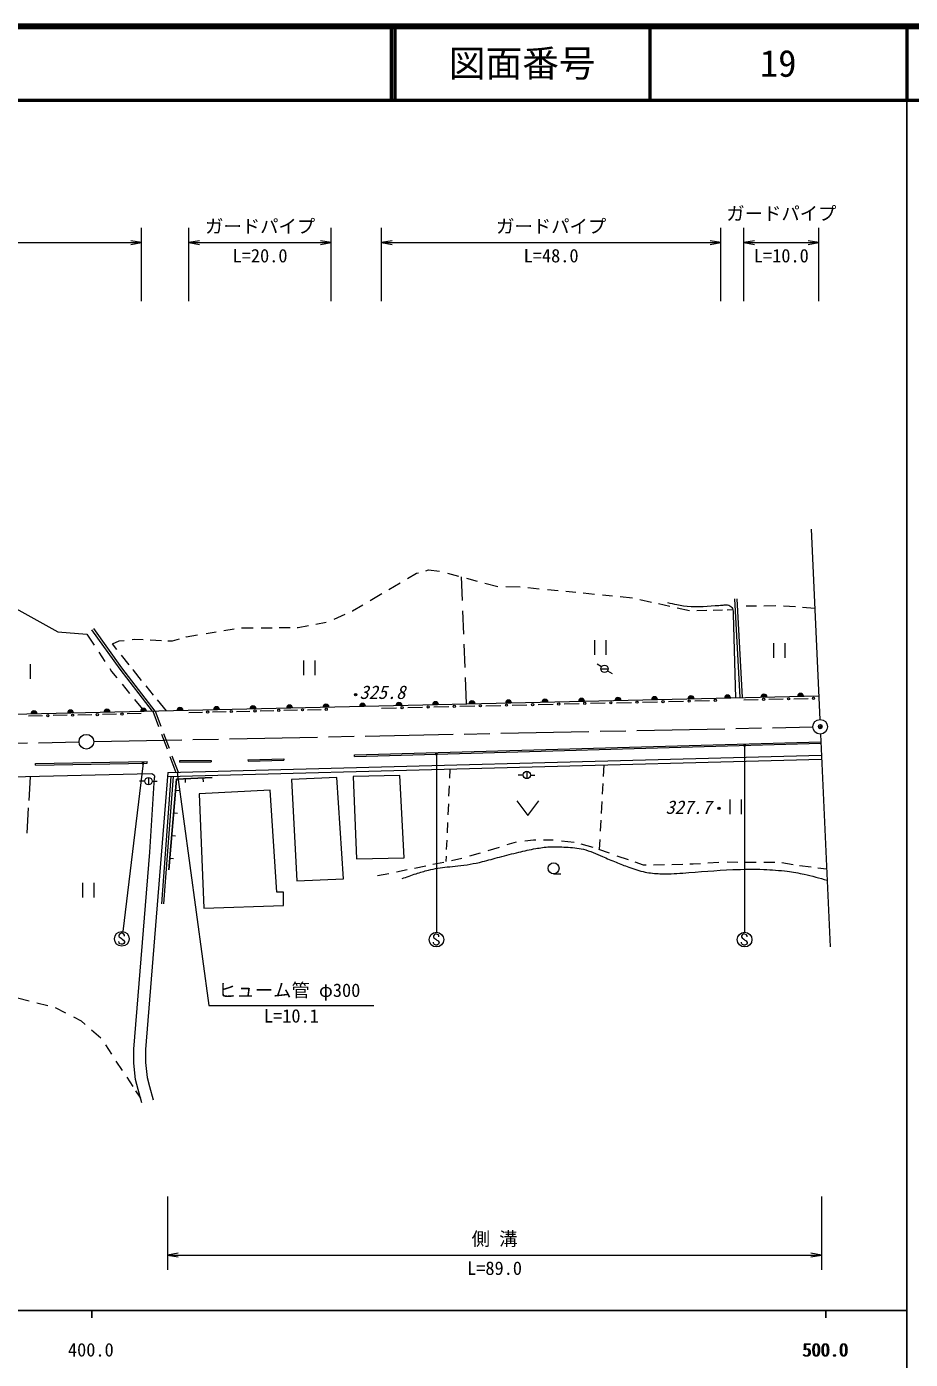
# Model space of a CAD drawing. Units: millimetres, scale not verified. Extents: x 40000 to 680000, y 20000 to 380000.
# Drawn here: x 459101 to 579500, y 198357 to 380000 of the extents above; entities that cross this region are included whole.
import ezdxf
from ezdxf.enums import TextEntityAlignment as Align

# ---------------------------------------------------------------- set-up
doc = ezdxf.new("R2010")
doc.units = ezdxf.units.MM
doc.header["$LTSCALE"] = 1000
doc.header["$PDMODE"] = 32
doc.header["$PDSIZE"] = 500
doc.linetypes.add('CHAIN', pattern=[18.5, 12, -1.5, 3.5, -1.5])
for name, color, linetype, lineweight in [('M-BGD', 7, 'Continuous', 13), ('M-BMK', 2, 'CHAIN', 13), ('M-BMK-SRVR', 3, 'Continuous', 13), ('M-STR-HTXT', 7, 'Continuous', 13), ('M-STR-STR3', 7, 'Continuous', 13), ('M-STR-STRC', 7, 'Continuous', 13), ('M-TTL', 2, 'Continuous', 140), ('M-TTL-BAND', 7, 'Continuous', 25), ('M-TTL-LINE', 7, 'Continuous', 50)]:
    doc.layers.add(name, color=color, linetype=linetype, lineweight=lineweight)
doc.layers.add('M-OTRS', color=6, linetype='Continuous')
doc.layers.add('M-TTL-TXT', color=7, linetype='Continuous')
doc.styles.add('ＭＳ ゴシック', font='')
doc.styles.get('ＭＳ ゴシック').set_extended_font_data('MS Gothic')

# ---------------------------------------------------------------- blocks, each defined once
blk = doc.blocks.new('open_arrow')
at = {"color": 0, "linetype": 'Continuous', "lineweight": -2}
blk.add_lwpolyline([(7.5, 1.25), (0, 0), (7.5, -1.25)], dxfattribs=at)
blk = doc.blocks.new('filled_dot')
at = {"color": 0, "linetype": 'Continuous', "lineweight": -2, "const_width": 1.25}
blk.add_lwpolyline([(-0.625, 0, 1), (0.625, 0, 1)], format="xyb", close=True, dxfattribs=at)

msp = doc.modelspace()

# ---------------------------------------------------------------- linework, layer by layer
at = {"layer": 'M-BGD'}
for p, q in [((510973, 304771), (512198, 305490)), ((512198, 305490), (512466, 305563)), ((513493, 305846), (513856, 305945)), ((513856, 305945), (515328, 305767)), ((516423, 305522), (517935, 305117)), ((508463, 303297), (509968, 304181)), ((518320, 305014), (518442, 301800)), ((519018, 304827), (520466, 304439)), ((521547, 304149), (523276, 303686)), ((524397, 303673), (526355, 303650)), ((527391, 303548), (528941, 303397)), ((505917, 301803), (507500, 302732)), ((530069, 303287), (531510, 303146)), ((532549, 303044), (533941, 302908)), ((534942, 302810), (536464, 302662)), ((537573, 302553), (538928, 302421)), ((539943, 302322), (541641, 302156)), ((542636, 301934), (544253, 301574)), ((556316, 288544), (555587, 302005)), ((556617, 288551), (555887, 302021)), ((456416, 301391), (463330, 297503)), ((500982, 299225), (502505, 299927)), ((503458, 300365), (503507, 300388)), ((503507, 300388), (504915, 301215)), ((518495, 300400), (518616, 297212)), ((545175, 301369), (546752, 301018)), ((547729, 300801), (549421, 300425)), ((550423, 300445), (551770, 300473)), ((552628, 300490), (553900, 300516)), ((554525, 300529), (555345, 300546)), ((555360, 299944), (555660, 288529)), ((557117, 301042), (558532, 301063)), ((559537, 301078), (561180, 301103)), ((562212, 301070), (563833, 300949)), ((564810, 300876), (566483, 300751)), ((472060, 292627), (468233, 297983)), ((485959, 297696), (487361, 297937)), ((488356, 298042), (489950, 298056)), ((491068, 298066), (492557, 298079)), ((493525, 298088), (494985, 298101)), ((495952, 298110), (496073, 298111)), ((496073, 298111), (497482, 298374)), ((498521, 298568), (499909, 298828)), ((463330, 297503), (467296, 297216)), ((467296, 297216), (468307, 295689)), ((471819, 292448), (467989, 297809)), ((470784, 295888), (471713, 296271)), ((471713, 296271), (472391, 296350)), ((473479, 296477), (473736, 296507)), ((473736, 296507), (474983, 296451)), ((475935, 296408), (477494, 296337)), ((478332, 296299), (478965, 296271)), ((478965, 296271), (479929, 296551)), ((480770, 296796), (480841, 296817)), ((480841, 296817), (482395, 297084)), ((483538, 297280), (484931, 297520)), ((536495, 294377), (536495, 296377)), ((537995, 296377), (537995, 294377)), ((468935, 294738), (469772, 293473)), ((471407, 295103), (470784, 295888)), ((473066, 293010), (472012, 294340)), ((518669, 295812), (518788, 292653)), ((560915, 293980), (560915, 295980)), ((562415, 295980), (562415, 293980)), ((459562, 293116), (459562, 291116)), ((470418, 292497), (470661, 292129)), ((476242, 286710), (471819, 292448)), ((476615, 286719), (472060, 292627)), ((496881, 291593), (496881, 293593)), ((498381, 293593), (498381, 291593)), ((537403, 292760), (536846, 293129)), ((537323, 292476), (538323, 292476)), ((470661, 292129), (471372, 291260)), ((473645, 292280), (473552, 292397)), ((474769, 290899), (473645, 292280)), ((518840, 291287), (518976, 287689)), ((538243, 292210), (538868, 291821)), ((472096, 290375), (473122, 289120)), ((476397, 288899), (475366, 290165)), ((437729, 285828), (567022, 288790)), ((473809, 288279), (475114, 286684)), ((478144, 286754), (476931, 288243)), ((507461, 287125), (509493, 287172)), ((511017, 287207), (513048, 287253)), ((514572, 287288), (516604, 287335)), ((518127, 287369), (520159, 287416)), ((521683, 287451), (523714, 287497)), ((525238, 287532), (527270, 287579)), ((528793, 287614), (530825, 287660)), ((532349, 287695), (534380, 287742)), ((535904, 287777), (537936, 287823)), ((539459, 287858), (541491, 287905)), ((543015, 287940), (545046, 287986)), ((546570, 288021), (548602, 288068)), ((550125, 288103), (552157, 288149)), ((556836, 288256), (558779, 288297)), ((560236, 288327), (562179, 288367)), ((563636, 288398), (565579, 288438)), ((461271, 286067), (459349, 286023)), ((464633, 286144), (462712, 286100)), ((467995, 286221), (466074, 286177)), ((471358, 286298), (469436, 286254)), ((474720, 286375), (472799, 286331)), ((476297, 286711), (477078, 284621)), ((476615, 286719), (477386, 284652)), ((481210, 286524), (483058, 286566)), ((484443, 286598), (486291, 286640)), ((487676, 286672), (489524, 286714)), ((490909, 286746), (492757, 286788)), ((494142, 286820), (495990, 286862)), ((497375, 286894), (499223, 286936)), ((477474, 283560), (478225, 281549)), ((477750, 283680), (478511, 281641)), ((503754, 280740), (567304, 282535)), ((503759, 280540), (567313, 282335)), ((460311, 279563), (475529, 279821)), ((475533, 279621), (475529, 279821)), ((478303, 277783), (567411, 280161)), ((478348, 278334), (567386, 280710)), ((478606, 280528), (479415, 278363)), ((478896, 280611), (479732, 278371)), ((479954, 279957), (484229, 279993)), ((479955, 279764), (479954, 279957)), ((479955, 279764), (484231, 279793)), ((484229, 279993), (484231, 279793)), ((489254, 280080), (494135, 280223)), ((489254, 280080), (489260, 279880)), ((489260, 279880), (494141, 280023)), ((494135, 280223), (494141, 280023)), ((503759, 280540), (503754, 280740)), ((418478, 276825), (476049, 278216)), ((460315, 279363), (460311, 279563)), ((460315, 279363), (475533, 279621)), ((478348, 278334), (475285, 240573)), ((476049, 278216), (476238, 278183)), ((476238, 278183), (476455, 277993)), ((476455, 277993), (476509, 277871)), ((509950, 277940), (503581, 277798)), ((510544, 266723), (509950, 277940)), ((516761, 278809), (516707, 277589)), ((526743, 278000), (526055, 278000)), ((527246, 278505), (527246, 277505)), ((527743, 278000), (528345, 278000)), ((537733, 279369), (537649, 277804)), ((459567, 277758), (459383, 274529)), ((475213, 277160), (474466, 277160)), ((475709, 277663), (475709, 276663)), ((475864, 267500), (476524, 277665)), ((476213, 277160), (476897, 277167)), ((476509, 277871), (476524, 277665)), ((478754, 277795), (477467, 260451)), ((479055, 277803), (477767, 260432)), ((479527, 277432), (478487, 265074)), ((478487, 265074), (479527, 277432)), ((484369, 277640), (479527, 277432)), ((479527, 277432), (484369, 277640)), ((480759, 276985), (480738, 277484)), ((483180, 277089), (483159, 277588)), ((501347, 277679), (495191, 277394)), ((495191, 277394), (495904, 263586)), ((502274, 263871), (501347, 277679)), ((503581, 277798), (504056, 266556)), ((516661, 276537), (516598, 275112)), ((537598, 276842), (537520, 275400)), ((479895, 275845), (479397, 275887)), ((492297, 275949), (482583, 275416)), ((482583, 275416), (483240, 259846)), ((493200, 262042), (492297, 275949)), ((525881, 274502), (527381, 272502)), ((527381, 272502), (528881, 274502)), ((537467, 274400), (537379, 272762)), ((554962, 272680), (554962, 274680)), ((556462, 274680), (556462, 272680)), ((459326, 273527), (459130, 270079)), ((479635, 272756), (479137, 272798)), ((516553, 274094), (516486, 272580)), ((516440, 271540), (516378, 270121)), ((537329, 271827), (537249, 270346)), ((479375, 269666), (478877, 269708)), ((516334, 269126), (516278, 267865)), ((524586, 268512), (525826, 268885)), ((526965, 269021), (528142, 269161)), ((528142, 269161), (528471, 269161)), ((529539, 269161), (530816, 269161)), ((531980, 269038), (533683, 268858)), ((537189, 269230), (537116, 267853)), ((473684, 240630), (475864, 267500)), ((519496, 266979), (520947, 267416)), ((521981, 267727), (523511, 268188)), ((534617, 268602), (536226, 268162)), ((537030, 267883), (538468, 267375)), ((479115, 266577), (478617, 266619)), ((504056, 266556), (510544, 266723)), ((511954, 265321), (513495, 265639)), ((514444, 265834), (515939, 266142)), ((516238, 266940), (516205, 266197)), ((516973, 266356), (518411, 266652)), ((539526, 267001), (541037, 266466)), ((541942, 266146), (543083, 265743)), ((543083, 265743), (543496, 265751)), ((544492, 265771), (546016, 265802)), ((546983, 265821), (548510, 265852)), ((549478, 265872), (549919, 265881)), ((549919, 265881), (550902, 265951)), ((551913, 266024), (553430, 266133)), ((554523, 266151), (555990, 266141)), ((556885, 266135), (558516, 266123)), ((559548, 266116), (561035, 266106)), ((562003, 266059), (563534, 265806)), ((564419, 265660), (565976, 265474)), ((566882, 265365), (568084, 265221)), ((495904, 263586), (502274, 263871)), ((506916, 264282), (508453, 264599)), ((509469, 264808), (510960, 265116)), ((530892, 264540), (531892, 264540)), ((466733, 261286), (466733, 263286)), ((468233, 263286), (468233, 261286)), ((494113, 262044), (493200, 262042)), ((494113, 260202), (494113, 262044)), ((483240, 259846), (494113, 260202)), ((457854, 247616), (459448, 247214)), ((460485, 246952), (461972, 246578)), ((463004, 246317), (464392, 245592)), ((465461, 245032), (466513, 244482)), ((466513, 244482), (467071, 244002)), ((467936, 243260), (469184, 242188)), ((469832, 241204), (470665, 239938)), ((473703, 238725), (473684, 240630)), ((475285, 240573), (475303, 238823)), ((471270, 239019), (472113, 237738)), ((473951, 236516), (473703, 238725)), ((475303, 238823), (475530, 236792)), ((472730, 236801), (473561, 235539)), ((474278, 235148), (473951, 236516)), ((475530, 236792), (475828, 235550)), ((473951, 234946), (474617, 233934)), ((474794, 233300), (474278, 235148)), ((475828, 235550), (476335, 233730))]:
    msp.add_line(p, q, dxfattribs=at)
for centre, radius in [((537823, 292476), 500), ((503916, 288965), 150), ((503916, 288965), 100), ((496683, 286878), 150), ((499916, 286952), 150), ((510255, 287189), 150), ((513810, 287271), 150), ((517365, 287352), 150), ((520921, 287433), 150), ((524476, 287515), 150), ((528031, 287596), 150), ((531587, 287678), 150), ((535142, 287759), 150), ((538697, 287841), 150), ((542253, 287922), 150), ((545808, 288004), 150), ((549364, 288085), 150), ((552919, 288167), 150), ((559508, 288312), 150), ((562908, 288383), 150), ((566308, 288453), 150), ((461991, 286083), 150), ((465354, 286160), 150), ((468716, 286237), 150), ((472078, 286314), 150), ((483751, 286582), 150), ((486984, 286656), 150), ((490217, 286730), 150), ((493450, 286804), 150), ((527246, 278005), 500), ((475709, 277163), 500), ((553424, 273449), 150), ((553424, 273449), 100), ((530892, 265290), 750)]:
    msp.add_circle(centre, radius, dxfattribs=at)
for centre, radius in [((554590, 288505), 400), ((554590, 288505), 400), ((554590, 288505), 350), ((559563, 288619), 400), ((559563, 288619), 400), ((559563, 288619), 350), ((559563, 288619), 300), ((559563, 288619), 250), ((559563, 288619), 200), ((564536, 288733), 400), ((564536, 288733), 400), ((564536, 288733), 350), ((564536, 288733), 300), ((564536, 288733), 250), ((564536, 288733), 200), ((564536, 288733), 150), ((564536, 288733), 100), ((475025, 286682), 400), ((475025, 286682), 400), ((475025, 286682), 350), ((479998, 286796), 400), ((479998, 286796), 400), ((479998, 286796), 350), ((479998, 286796), 300), ((479998, 286796), 250), ((479998, 286796), 200), ((484971, 286910), 400), ((484971, 286910), 400), ((484971, 286910), 350), ((484971, 286910), 300), ((484971, 286910), 250), ((484971, 286910), 200), ((484971, 286910), 150), ((484971, 286910), 100), ((489943, 287024), 400), ((489943, 287024), 400), ((489943, 287024), 350), ((489943, 287024), 300), ((489943, 287024), 250), ((489943, 287024), 200), ((489943, 287024), 150), ((489943, 287024), 100), ((489943, 287024), 50), ((494916, 287138), 400), ((494916, 287138), 400), ((494916, 287138), 350), ((494916, 287138), 300), ((494916, 287138), 250), ((494916, 287138), 200), ((494916, 287138), 150), ((494916, 287138), 100), ((494916, 287138), 50), ((499889, 287252), 400), ((499889, 287252), 400), ((499889, 287252), 350), ((499889, 287252), 300), ((499889, 287252), 250), ((499889, 287252), 200), ((499889, 287252), 150), ((499889, 287252), 100), ((499889, 287252), 50), ((504862, 287366), 400), ((504862, 287366), 400), ((504862, 287366), 350), ((504862, 287366), 300), ((504862, 287366), 250), ((504862, 287366), 200), ((504862, 287366), 150), ((504862, 287366), 100), ((504862, 287366), 50), ((509835, 287480), 400), ((509835, 287480), 400), ((509835, 287480), 350), ((509835, 287480), 300), ((509835, 287480), 250), ((509835, 287480), 200), ((509835, 287480), 150), ((509835, 287480), 100), ((509835, 287480), 50), ((514807, 287593), 400), ((514807, 287593), 400), ((514807, 287593), 350), ((514807, 287593), 300), ((514807, 287593), 250), ((514807, 287593), 200), ((514807, 287593), 150), ((514807, 287593), 100), ((514807, 287593), 50), ((519780, 287707), 400), ((519780, 287707), 400), ((519780, 287707), 350), ((519780, 287707), 300), ((519780, 287707), 250), ((519780, 287707), 200), ((519780, 287707), 150), ((519780, 287707), 100), ((519780, 287707), 50), ((524753, 287821), 400), ((524753, 287821), 400), ((524753, 287821), 350), ((524753, 287821), 300), ((524753, 287821), 250), ((524753, 287821), 200), ((524753, 287821), 150), ((524753, 287821), 100), ((524753, 287821), 50), ((529726, 287935), 400), ((529726, 287935), 400), ((529726, 287935), 350), ((529726, 287935), 300), ((529726, 287935), 250), ((529726, 287935), 200), ((529726, 287935), 150), ((529726, 287935), 100), ((529726, 287935), 50), ((534699, 288049), 400), ((534699, 288049), 400), ((534699, 288049), 350), ((534699, 288049), 300), ((534699, 288049), 250), ((534699, 288049), 200), ((534699, 288049), 150), ((534699, 288049), 100), ((534699, 288049), 50), ((539672, 288163), 400), ((539672, 288163), 400), ((539672, 288163), 350), ((539672, 288163), 300), ((539672, 288163), 250), ((539672, 288163), 200), ((539672, 288163), 150), ((539672, 288163), 100), ((539672, 288163), 50), ((544644, 288277), 400), ((544644, 288277), 400), ((544644, 288277), 350), ((544644, 288277), 300), ((544644, 288277), 250), ((544644, 288277), 200), ((544644, 288277), 150), ((544644, 288277), 100), ((544644, 288277), 50), ((549617, 288391), 400), ((549617, 288391), 400), ((549617, 288391), 350), ((549617, 288391), 300), ((549617, 288391), 250), ((549617, 288391), 200), ((549617, 288391), 150), ((549617, 288391), 100), ((549617, 288391), 50), ((554590, 288505), 300), ((554590, 288505), 250), ((554590, 288505), 200), ((554590, 288505), 150), ((554590, 288505), 100), ((554590, 288505), 50), ((559563, 288619), 150), ((559563, 288619), 100), ((559563, 288619), 50), ((564536, 288733), 50), ((460106, 286340), 400), ((460106, 286340), 400), ((460106, 286340), 350), ((460106, 286340), 300), ((460106, 286340), 250), ((460106, 286340), 200), ((460106, 286340), 150), ((460106, 286340), 100), ((460106, 286340), 50), ((465079, 286454), 400), ((465079, 286454), 400), ((465079, 286454), 350), ((465079, 286454), 300), ((465079, 286454), 250), ((465079, 286454), 200), ((465079, 286454), 150), ((465079, 286454), 100), ((465079, 286454), 50), ((470052, 286568), 400), ((470052, 286568), 400), ((470052, 286568), 350), ((470052, 286568), 300), ((470052, 286568), 250), ((470052, 286568), 200), ((470052, 286568), 150), ((470052, 286568), 100), ((470052, 286568), 50), ((475025, 286682), 300), ((475025, 286682), 250), ((475025, 286682), 200), ((475025, 286682), 150), ((475025, 286682), 100), ((475025, 286682), 50), ((479998, 286796), 150), ((479998, 286796), 100), ((479998, 286796), 50), ((484971, 286910), 50)]:
    msp.add_arc(centre, radius, 1.31239, 181.31239, dxfattribs=at)
for points, knots in [([(546413, 301497), (546829, 301403), (547246, 301309), (547665, 301224), (547968, 301163), (548271, 301107), (548576, 301065), (550003, 300868), (551461, 300987), (552904, 301087), (553231, 301110), (553557, 301132), (553883, 301156), (554053, 301168), (554222, 301181), (554394, 301182), (554518, 301183), (554643, 301177), (554762, 301140), (554978, 301073), (555173, 300901), (555272, 300700), (555384, 300473), (555372, 300209), (555360, 299944)], [0, 0, 0, 0, 1, 1, 1, 2, 2, 2, 3, 3, 3, 4, 4, 4, 5, 5, 5, 6, 6, 6, 7, 7, 7, 8, 8, 8, 8]), ([(510244, 263884), (510880, 264109), (511516, 264333), (512157, 264544), (512713, 264727), (513272, 264900), (513840, 265039), (514684, 265246), (515547, 265380), (516413, 265468), (516886, 265516), (517359, 265550), (517832, 265600), (518964, 265718), (520090, 265924), (521197, 266194), (521983, 266385), (522759, 266609), (523539, 266820), (524404, 267054), (525274, 267272), (526146, 267480), (526911, 267663), (527679, 267838), (528455, 267975), (529078, 268085), (529706, 268171), (530335, 268206), (531081, 268247), (531828, 268216), (532579, 268173), (533380, 268127), (534184, 268067), (534954, 267876), (535851, 267653), (536703, 267252), (537561, 266886), (538175, 266624), (538793, 266381), (539408, 266128), (539978, 265893), (540545, 265651), (541124, 265435), (541854, 265161), (542602, 264928), (543367, 264775), (544029, 264643), (544704, 264571), (545379, 264544), (546414, 264503), (547448, 264569), (548481, 264643), (550759, 264805), (553030, 265005), (555310, 265105), (556716, 265167), (558126, 265191), (559533, 265138), (560603, 265097), (561671, 265012), (562733, 264874), (563508, 264773), (564279, 264644), (565042, 264478), (566091, 264250), (567122, 263951), (568154, 263652)], [0, 0, 0, 0, 1, 1, 1, 2, 2, 2, 3, 3, 3, 4, 4, 4, 5, 5, 5, 6, 6, 6, 7, 7, 7, 8, 8, 8, 9, 9, 9, 10, 10, 10, 11, 11, 11, 12, 12, 12, 13, 13, 13, 14, 14, 14, 15, 15, 15, 16, 16, 16, 17, 17, 17, 18, 18, 18, 19, 19, 19, 20, 20, 20, 21, 21, 21, 22, 22, 22, 22])]:
    msp.add_open_spline(points, degree=3, knots=knots, dxfattribs=at)
at = {"layer": 'M-BMK'}
for p, q in [((468232, 282553), (566214, 284556)), ((368253, 280510), (466233, 282513))]:
    msp.add_line(p, q, dxfattribs=at)
at = {"layer": 'M-BMK-SRVR'}
for p, q in [((565998, 311518), (567167, 285576)), ((567257, 283578), (568562, 254592))]:
    msp.add_line(p, q, dxfattribs=at)
for centre in [(567212, 284577), (467233, 282533)]:
    msp.add_circle(centre, 1000, dxfattribs=at)
at = {"layer": 'M-OTRS'}
msp.add_point((567222, 284596), dxfattribs=at)
at = {"layer": 'M-STR-STR3'}
for p, q in [((474725, 342570), (474725, 352570)), ((481217, 342570), (481217, 352570)), ((500603, 342570), (500603, 352570)), ((507465, 342570), (507465, 352570)), ((553665, 342570), (553665, 352570)), ((556825, 342570), (556825, 352570)), ((567037, 342570), (567037, 352570)), ((405109, 350570), (474725, 350570)), ((481217, 350570), (500603, 350570)), ((507465, 350570), (553665, 350570)), ((556825, 350570), (567037, 350570)), ((479592, 278367), (483933, 246570)), ((483933, 246570), (506423, 246572)), ((478303, 220570), (478303, 210570)), ((567411, 220570), (567411, 210570)), ((478303, 212570), (567411, 212570))]:
    msp.add_line(p, q, dxfattribs=at)
at = {"layer": 'M-STR-STRC'}
for p, q in [((556919, 282042), (556919, 256570)), ((514933, 280856), (514933, 256570)), ((474953, 279611), (472184, 256654)), ((471783, 256372), (471659, 256187)), ((471659, 256187), (471662, 256056)), ((471975, 256437), (471783, 256372)), ((472096, 256435), (471975, 256437)), ((472346, 256316), (472096, 256435)), ((472410, 256185), (472346, 256316)), ((472410, 256056), (472410, 256185)), ((514650, 256267), (514526, 256083)), ((514842, 256333), (514650, 256267)), ((514963, 256330), (514842, 256333)), ((515213, 256212), (514963, 256330)), ((515277, 256080), (515213, 256212)), ((556636, 256267), (556512, 256083)), ((556828, 256333), (556636, 256267)), ((556949, 256330), (556828, 256333)), ((557199, 256212), (556949, 256330)), ((557262, 256080), (557199, 256212)), ((471662, 255208), (471659, 255329)), ((471662, 256056), (471725, 255927)), ((471701, 255105), (471662, 255208)), ((471785, 254994), (471701, 255105)), ((471725, 255927), (471980, 255745)), ((471972, 254934), (471785, 254994)), ((472107, 254934), (471972, 254934)), ((471980, 255745), (472109, 255613)), ((472207, 254963), (472107, 254934)), ((472109, 255613), (472288, 255497)), ((472349, 255055), (472207, 254963)), ((472288, 255497), (472415, 255297)), ((472410, 255187), (472349, 255055)), ((472415, 255297), (472410, 255187)), ((514526, 256083), (514529, 255951)), ((514529, 255103), (514526, 255224)), ((514529, 255951), (514592, 255822)), ((514568, 255000), (514529, 255103)), ((514653, 254890), (514568, 255000)), ((514592, 255822), (514847, 255640)), ((514839, 254829), (514653, 254890)), ((514974, 254829), (514839, 254829)), ((514847, 255640), (514976, 255509)), ((515074, 254858), (514974, 254829)), ((514976, 255509), (515155, 255393)), ((515216, 254950), (515074, 254858)), ((515155, 255393), (515282, 255193)), ((515277, 255082), (515216, 254950)), ((515277, 255951), (515277, 256080)), ((515282, 255193), (515277, 255082)), ((556512, 256083), (556515, 255951)), ((556515, 255103), (556512, 255224)), ((556515, 255951), (556578, 255822)), ((556554, 255000), (556515, 255103)), ((556638, 254890), (556554, 255000)), ((556578, 255822), (556833, 255640)), ((556825, 254829), (556638, 254890)), ((556960, 254829), (556825, 254829)), ((556833, 255640), (556962, 255509)), ((557060, 254858), (556960, 254829)), ((556962, 255509), (557141, 255393)), ((557202, 254950), (557060, 254858)), ((557141, 255393), (557268, 255193)), ((557262, 255082), (557202, 254950)), ((557262, 255951), (557262, 256080)), ((557268, 255193), (557262, 255082))]:
    msp.add_line(p, q, dxfattribs=at)
for centre in [(472066, 255675), (514933, 255570), (556919, 255570)]:
    msp.add_circle(centre, 1000, dxfattribs=at)
at = {"layer": 'M-TTL'}
msp.add_line((680000, 380000), (40000, 380000), dxfattribs=at)
at = {"layer": 'M-TTL-BAND'}
for p, q in [((579000, 20000), (579000, 370000)), ((40000, 205000), (579000, 205000)), ((468000, 205000), (468000, 204000)), ((568000, 205000), (568000, 204000))]:
    msp.add_line(p, q, dxfattribs=at)
at = {"layer": 'M-TTL-LINE'}
for p, q in [((508747, 380000), (508747, 370000)), ((509247, 380000), (509247, 370000)), ((543997, 380000), (543997, 370000)), ((579000, 380000), (579000, 370000)), ((40000, 370000), (680000, 370000))]:
    msp.add_line(p, q, dxfattribs=at)

# ---------------------------------------------------------------- block references
at = {"layer": 'M-STR-STR3', "xscale": 193, "yscale": 193, "rotation": 180}
for p in [(474725, 350570), (500603, 350570), (553665, 350570), (567037, 350570), (567411, 212570)]:
    msp.add_blockref('open_arrow', p, dxfattribs=at)
at = {"layer": 'M-STR-STR3', "xscale": 193, "yscale": 193}
for p in [(481217, 350570), (507465, 350570), (556825, 350570), (478303, 212570)]:
    msp.add_blockref('open_arrow', p, dxfattribs=at)
at = {"layer": 'M-STR-STRC', "xscale": 160, "yscale": 160}
for p, rotation in [((556919, 282042), 270), ((474953, 279611), 263.1), ((514933, 280856), 270)]:
    msp.add_blockref('filled_dot', p, dxfattribs=dict(at, rotation=rotation))

# ---------------------------------------------------------------- texts
at = {"layer": 'M-STR-HTXT', "style": 'ＭＳ ゴシック', "oblique": 15}
for s, p in [('325.8', (504453, 287814)), ('327.7', (546148, 272147))]:
    msp.add_text(s, height=1833, dxfattribs=at).set_placement(p, align=Align.BOTTOM_LEFT)
at = {"layer": 'M-STR-STR3', "style": 'ＭＳ ゴシック'}
for s, p in [('ガードパイプ', (554431, 353070)), ('ガードパイプ', (483410, 351320)), ('ガードパイプ', (523065, 351320)), ('L=20.0', (487160, 347320)), ('L=48.0', (526815, 347320)), ('L=10.0', (558181, 347320)), ('ヒューム管 φ300', (485178, 247202)), ('L=10.1', (491428, 243705)), ('側 溝', (519732, 213320)), ('L=89.0', (519107, 209320))]:
    msp.add_text(s, height=1833, dxfattribs=at).set_placement(p, align=Align.BOTTOM_LEFT)
at = {"layer": 'M-TTL-BAND', "style": 'ＭＳ ゴシック'}
for s, p in [('400.0', (467844, 198195)), ('500.0', (567844, 198195)), ('500.0', (568000, 198195))]:
    msp.add_text(s, height=1833, dxfattribs=at).set_placement(p, align=Align.BOTTOM_CENTER)
at = {"layer": 'M-TTL-TXT', "style": 'ＭＳ ゴシック'}
for s, p in [('図面番号', (526622, 375000)), ('19', (561497, 375000))]:
    msp.add_text(s, height=3666, dxfattribs=at).set_placement(p, align=Align.MIDDLE_CENTER)

doc.saveas('drawing.dxf')
